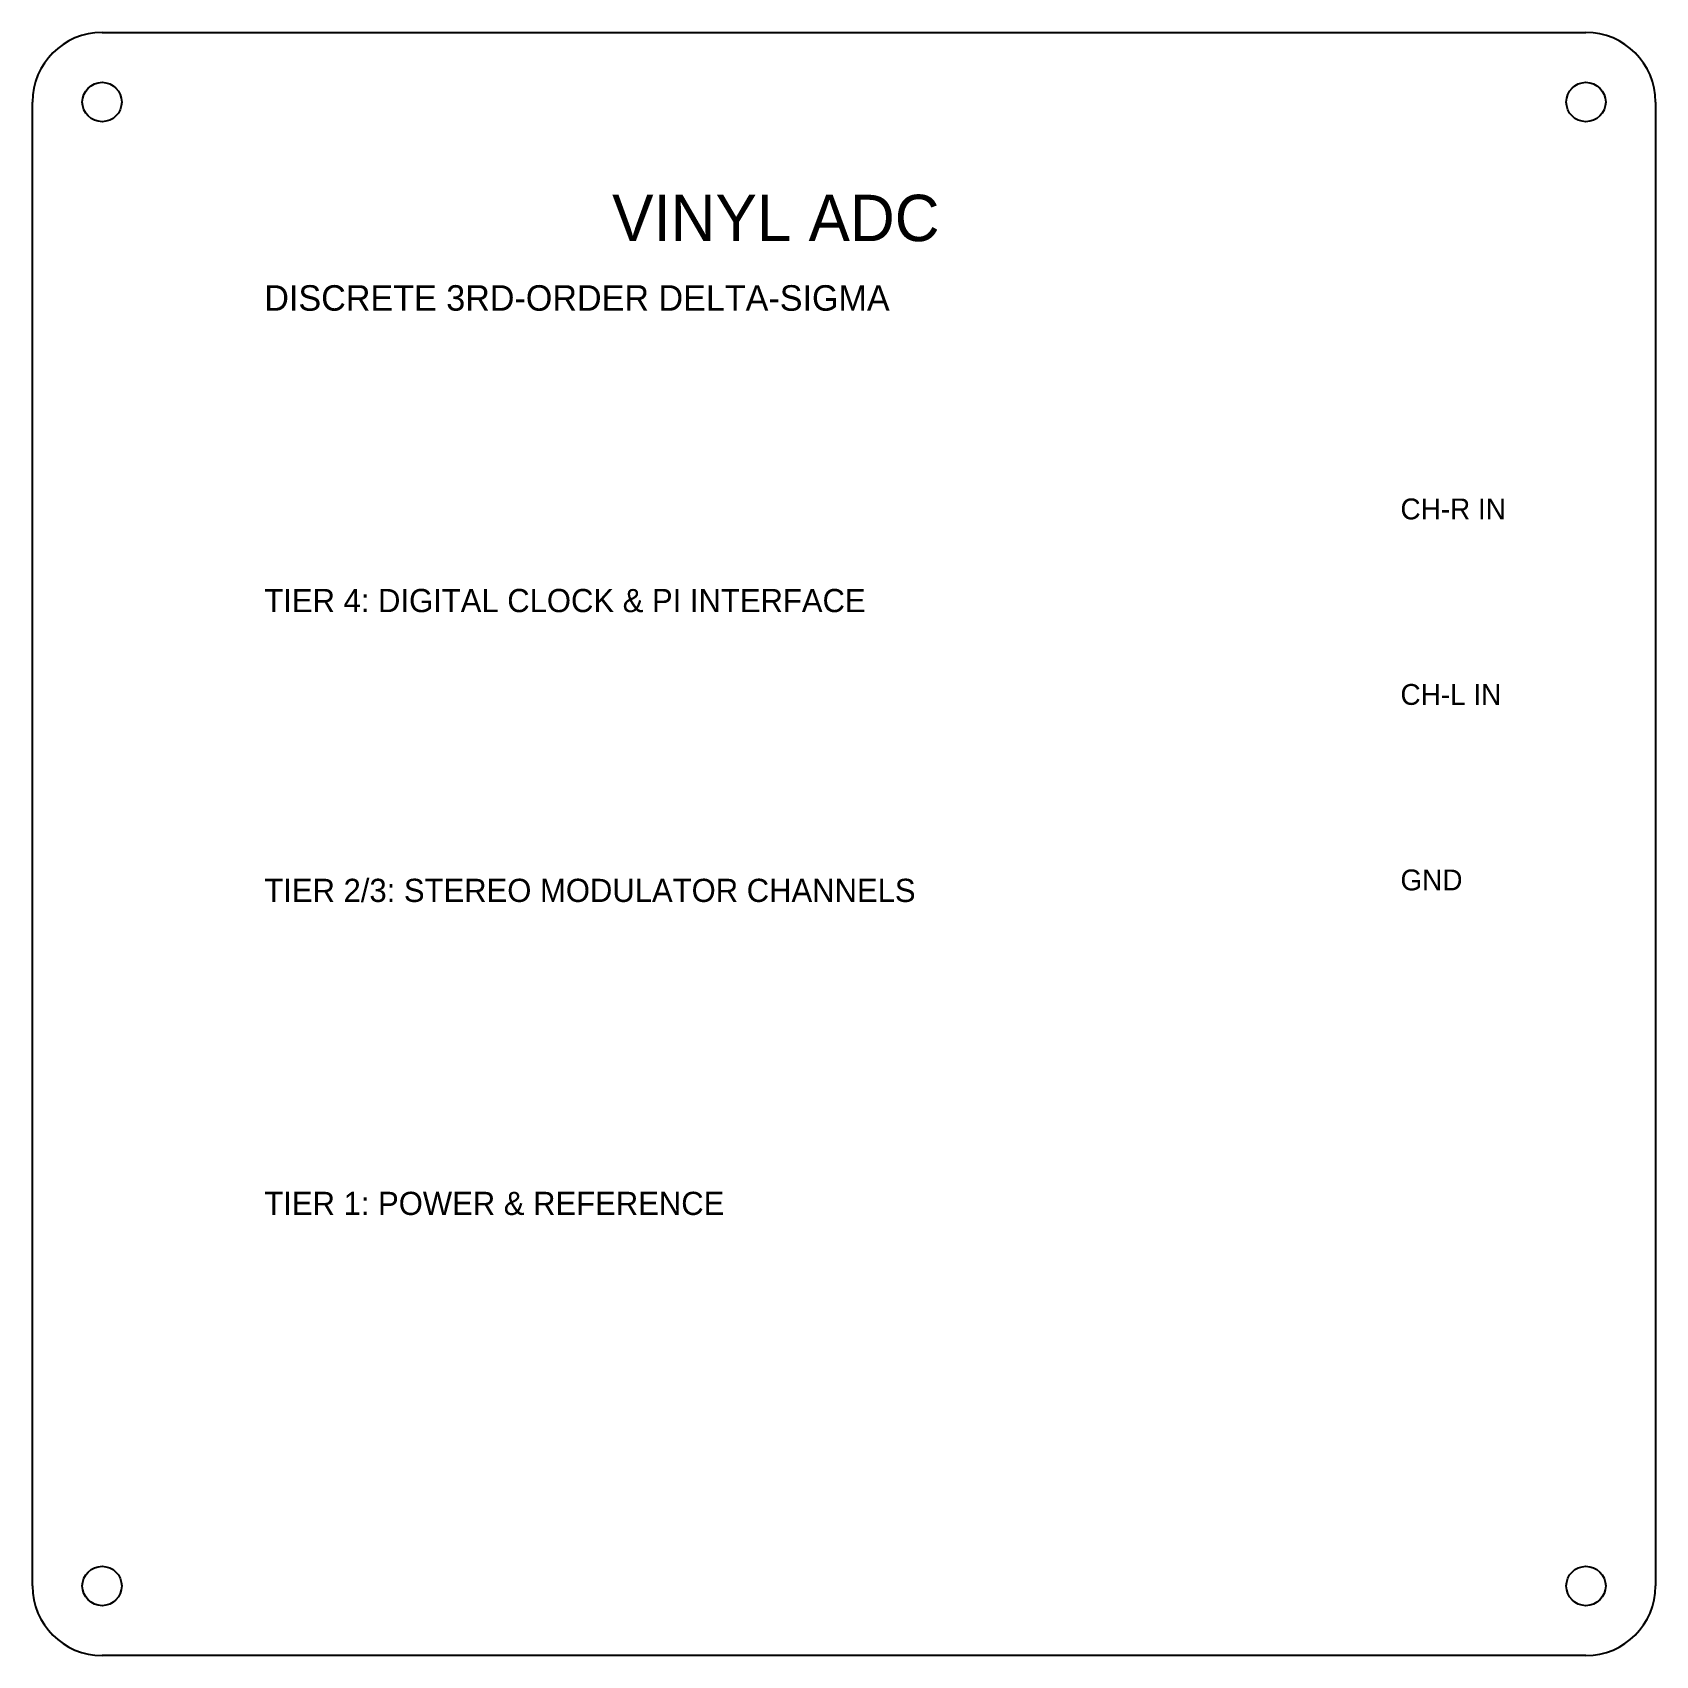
# Model space of a CAD drawing. Header units: millimetres. Extents: x -70 to 70, y -70 to 70.
import ezdxf

# ---------------------------------------------------------------- set-up
doc = ezdxf.new("R2010")
doc.units = ezdxf.units.MM
doc.layers.add('CUT', color=1, linetype='CONTINUOUS')
doc.layers.add('ENGRAVE', color=5, linetype='CONTINUOUS')

msp = doc.modelspace()

# ---------------------------------------------------------------- linework, layer by layer
at = {"layer": 'CUT', "color": 1}
for p, q in [((-64, 70), (64, 70)), ((-70, -64), (-70, 64)), ((70, 64), (70, -64)), ((64, -70), (-64, -70))]:
    msp.add_line(p, q, dxfattribs=at)
for centre in [(-64, 64), (64, 64), (-64, -64), (64, -64)]:
    msp.add_circle(centre, 1.7, dxfattribs=at)
for centre, start, end in [((-64, 64), 90, 180), ((64, 64), 0, 90), ((-64, -64), 180, 270), ((64, -64), 270, 360)]:
    msp.add_arc(centre, 6, start, end, dxfattribs=at)

# ---------------------------------------------------------------- texts
at = {"layer": 'ENGRAVE', "color": 5}
for s, height, p in [('VINYL ADC', 4, (-20, 52)), ('DISCRETE 3RD-ORDER DELTA-SIGMA', 2.2, (-50, 46)), ('CH-R IN', 1.8, (48, 28)), ('TIER 4: DIGITAL CLOCK & PI INTERFACE', 2, (-50, 20)), ('CH-L IN', 1.8, (48, 12)), ('GND', 1.8, (48, -4)), ('TIER 2/3: STEREO MODULATOR CHANNELS', 2, (-50, -5)), ('TIER 1: POWER & REFERENCE', 2, (-50, -32))]:
    msp.add_text(s, height=height, dxfattribs=at).set_placement(p)

doc.saveas('drawing.dxf')
